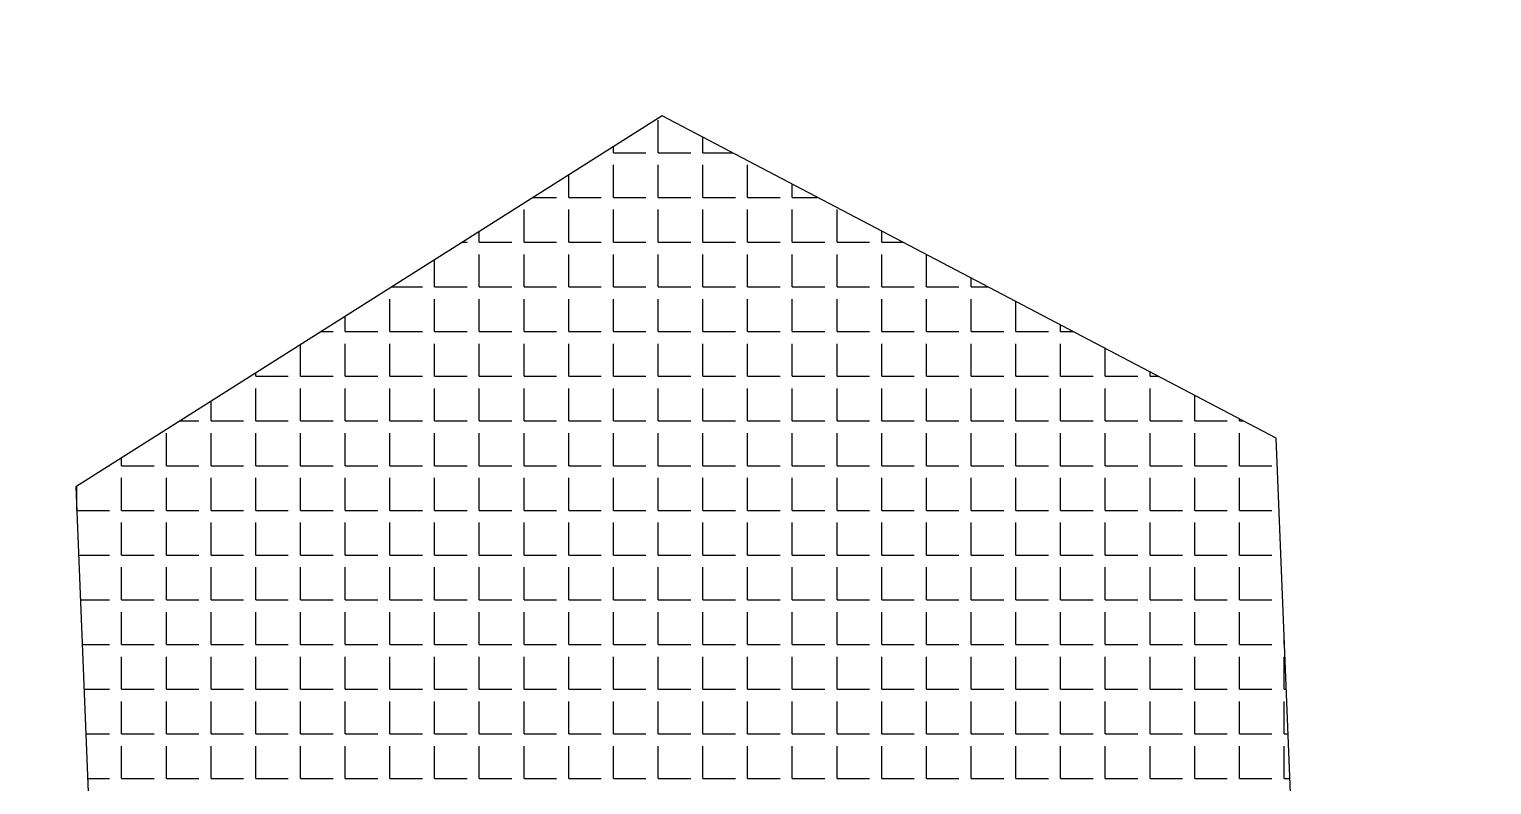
# Model space of a CAD drawing. Extents: x -2750778 to 860276, y -1983468 to 1712338.
# Drawn here: x 1004.9 to 1461.9, y 1297.3 to 1533.4 of the extents above; entities that cross this region are included whole.
import ezdxf

# ---------------------------------------------------------------- set-up
doc = ezdxf.new("R2010")
doc.units = 0
doc.layers.get('0').update_dxf_attribs({"linetype": 'CONTINUOUS'})
doc.layers.get('DEFPOINTS').update_dxf_attribs({"linetype": 'CONTINUOUS'})
doc.layers.add('TAVOLO_2', color=2, linetype='CONTINUOUS')
doc.layers.add('TAVOLO_3', color=4, linetype='CONTINUOUS')
doc.dimstyles.get("Standard").update_dxf_attribs({"dimtxt": 2.5, "dimasz": 2.5, "dimexe": 1.25, "dimexo": 0.625, "dimtad": 1, "dimcen": 2.5, "dimazin": 3, "dimtfac": 1, "dimtmove": 0, "dimatfit": 3})

# ---------------------------------------------------------------- blocks, each defined once
blk = doc.blocks.new('*X17')
at = {"color": 0}
for p, q in [((1201.42, 1494.79), (1201.42, 1504.95)), ((1215.39, 1494.79), (1215.39, 1499.59)), ((1187.45, 1494.79), (1187.45, 1496.68)), ((1187.45, 1494.79), (1197.61, 1494.79)), ((1201.42, 1494.79), (1211.58, 1494.79)), ((1215.39, 1494.79), (1224.53, 1494.79)), ((1187.45, 1480.82), (1187.45, 1490.98)), ((1201.42, 1480.82), (1201.42, 1490.98)), ((1215.39, 1480.82), (1215.39, 1490.98)), ((1229.36, 1480.82), (1229.36, 1490.98)), ((1173.48, 1480.82), (1173.48, 1487.84)), ((1162.37, 1480.82), (1169.67, 1480.82)), ((1173.48, 1480.82), (1183.64, 1480.82)), ((1187.45, 1480.82), (1197.61, 1480.82)), ((1201.42, 1480.82), (1211.58, 1480.82)), ((1215.39, 1480.82), (1225.55, 1480.82)), ((1229.36, 1480.82), (1239.52, 1480.82)), ((1243.33, 1480.82), (1243.33, 1484.93)), ((1243.33, 1480.82), (1251.15, 1480.82)), ((1159.51, 1466.85), (1159.51, 1477.01)), ((1173.48, 1466.85), (1173.48, 1477.01)), ((1187.45, 1466.85), (1187.45, 1477.01)), ((1201.42, 1466.85), (1201.42, 1477.01)), ((1215.39, 1466.85), (1215.39, 1477.01)), ((1229.36, 1466.85), (1229.36, 1477.01)), ((1243.33, 1466.85), (1243.33, 1477.01)), ((1257.3, 1466.85), (1257.3, 1477.01)), ((1140.28, 1466.85), (1141.73, 1466.85)), ((1145.54, 1466.85), (1145.54, 1470.17)), ((1145.54, 1466.85), (1155.7, 1466.85)), ((1159.51, 1466.85), (1169.67, 1466.85)), ((1173.48, 1466.85), (1183.64, 1466.85)), ((1187.45, 1466.85), (1197.61, 1466.85)), ((1201.42, 1466.85), (1211.58, 1466.85)), ((1215.39, 1466.85), (1225.55, 1466.85)), ((1229.36, 1466.85), (1239.52, 1466.85)), ((1243.33, 1466.85), (1253.49, 1466.85)), ((1257.3, 1466.85), (1267.46, 1466.85)), ((1271.27, 1466.85), (1271.27, 1470.26)), ((1271.27, 1466.85), (1277.77, 1466.85)), ((1145.54, 1452.88), (1145.54, 1463.04)), ((1159.51, 1452.88), (1159.51, 1463.04)), ((1173.48, 1452.88), (1173.48, 1463.04)), ((1187.45, 1452.88), (1187.45, 1463.04)), ((1201.42, 1452.88), (1201.42, 1463.04)), ((1215.39, 1452.88), (1215.39, 1463.04)), ((1229.36, 1452.88), (1229.36, 1463.04)), ((1243.33, 1452.88), (1243.33, 1463.04)), ((1257.3, 1452.88), (1257.3, 1463.04)), ((1271.27, 1452.88), (1271.27, 1463.04)), ((1285.24, 1452.88), (1285.24, 1462.93)), ((1131.57, 1452.88), (1131.57, 1461.34)), ((1299.21, 1452.88), (1299.21, 1455.6)), ((1117.6, 1438.91), (1117.6, 1449.07)), ((1118.19, 1452.88), (1127.76, 1452.88)), ((1131.57, 1452.88), (1141.73, 1452.88)), ((1131.57, 1438.91), (1131.57, 1449.07)), ((1145.54, 1452.88), (1155.7, 1452.88)), ((1145.54, 1438.91), (1145.54, 1449.07)), ((1159.51, 1452.88), (1169.67, 1452.88)), ((1159.51, 1438.91), (1159.51, 1449.07)), ((1173.48, 1452.88), (1183.64, 1452.88)), ((1173.48, 1438.91), (1173.48, 1449.07)), ((1187.45, 1452.88), (1197.61, 1452.88)), ((1187.45, 1438.91), (1187.45, 1449.07)), ((1201.42, 1452.88), (1211.58, 1452.88)), ((1201.42, 1438.91), (1201.42, 1449.07)), ((1215.39, 1452.88), (1225.55, 1452.88)), ((1215.39, 1438.91), (1215.39, 1449.07)), ((1229.36, 1452.88), (1239.52, 1452.88)), ((1229.36, 1438.91), (1229.36, 1449.07)), ((1243.33, 1452.88), (1253.49, 1452.88)), ((1243.33, 1438.91), (1243.33, 1449.07)), ((1257.3, 1452.88), (1267.46, 1452.88)), ((1257.3, 1438.91), (1257.3, 1449.07)), ((1271.27, 1452.88), (1281.43, 1452.88)), ((1271.27, 1438.91), (1271.27, 1449.07)), ((1285.24, 1452.88), (1295.4, 1452.88)), ((1285.24, 1438.91), (1285.24, 1449.07)), ((1299.21, 1452.88), (1304.39, 1452.88)), ((1299.21, 1438.91), (1299.21, 1449.07)), ((1313.18, 1438.91), (1313.18, 1448.27)), ((1103.63, 1438.91), (1103.63, 1443.67)), ((1327.15, 1438.91), (1327.15, 1440.93)), ((1089.66, 1424.94), (1089.66, 1434.84)), ((1096.1, 1438.91), (1099.82, 1438.91)), ((1103.63, 1438.91), (1113.79, 1438.91)), ((1103.63, 1424.94), (1103.63, 1435.1)), ((1117.6, 1438.91), (1127.76, 1438.91)), ((1117.6, 1424.94), (1117.6, 1435.1)), ((1131.57, 1438.91), (1141.73, 1438.91)), ((1131.57, 1424.94), (1131.57, 1435.1)), ((1145.54, 1438.91), (1155.7, 1438.91)), ((1145.54, 1424.94), (1145.54, 1435.1)), ((1159.51, 1438.91), (1169.67, 1438.91)), ((1159.51, 1424.94), (1159.51, 1435.1)), ((1173.48, 1438.91), (1183.64, 1438.91)), ((1173.48, 1424.94), (1173.48, 1435.1)), ((1187.45, 1438.91), (1197.61, 1438.91)), ((1187.45, 1424.94), (1187.45, 1435.1)), ((1201.42, 1438.91), (1211.58, 1438.91)), ((1201.42, 1424.94), (1201.42, 1435.1)), ((1215.39, 1438.91), (1225.55, 1438.91)), ((1215.39, 1424.94), (1215.39, 1435.1)), ((1229.36, 1438.91), (1239.52, 1438.91)), ((1229.36, 1424.94), (1229.36, 1435.1)), ((1243.33, 1438.91), (1253.49, 1438.91)), ((1243.33, 1424.94), (1243.33, 1435.1)), ((1257.3, 1438.91), (1267.46, 1438.91)), ((1257.3, 1424.94), (1257.3, 1435.1)), ((1271.27, 1438.91), (1281.43, 1438.91)), ((1271.27, 1424.94), (1271.27, 1435.1)), ((1285.24, 1438.91), (1295.4, 1438.91)), ((1285.24, 1424.94), (1285.24, 1435.1)), ((1299.21, 1438.91), (1309.37, 1438.91)), ((1299.21, 1424.94), (1299.21, 1435.1)), ((1313.18, 1438.91), (1323.34, 1438.91)), ((1313.18, 1424.94), (1313.18, 1435.1)), ((1327.15, 1438.91), (1331.01, 1438.91)), ((1327.15, 1424.94), (1327.15, 1435.1)), ((1341.12, 1424.94), (1341.12, 1433.6)), ((1075.69, 1424.94), (1075.69, 1426)), ((1355.09, 1424.94), (1355.09, 1426.27)), ((1075.69, 1424.94), (1085.85, 1424.94)), ((1075.69, 1410.97), (1075.69, 1421.13)), ((1089.66, 1424.94), (1099.82, 1424.94)), ((1089.66, 1410.97), (1089.66, 1421.13)), ((1103.63, 1424.94), (1113.79, 1424.94)), ((1103.63, 1410.97), (1103.63, 1421.13)), ((1117.6, 1424.94), (1127.76, 1424.94)), ((1117.6, 1410.97), (1117.6, 1421.13)), ((1131.57, 1424.94), (1141.73, 1424.94)), ((1131.57, 1410.97), (1131.57, 1421.13)), ((1145.54, 1424.94), (1155.7, 1424.94)), ((1145.54, 1410.97), (1145.54, 1421.13)), ((1159.51, 1424.94), (1169.67, 1424.94)), ((1159.51, 1410.97), (1159.51, 1421.13)), ((1173.48, 1424.94), (1183.64, 1424.94)), ((1173.48, 1410.97), (1173.48, 1421.13)), ((1187.45, 1424.94), (1197.61, 1424.94)), ((1187.45, 1410.97), (1187.45, 1421.13)), ((1201.42, 1424.94), (1211.58, 1424.94)), ((1201.42, 1410.97), (1201.42, 1421.13)), ((1215.39, 1424.94), (1225.55, 1424.94)), ((1215.39, 1410.97), (1215.39, 1421.13)), ((1229.36, 1424.94), (1239.52, 1424.94)), ((1229.36, 1410.97), (1229.36, 1421.13)), ((1243.33, 1424.94), (1253.49, 1424.94)), ((1243.33, 1410.97), (1243.33, 1421.13)), ((1257.3, 1424.94), (1267.46, 1424.94)), ((1257.3, 1410.97), (1257.3, 1421.13)), ((1271.27, 1424.94), (1281.43, 1424.94)), ((1271.27, 1410.97), (1271.27, 1421.13)), ((1285.24, 1424.94), (1295.4, 1424.94)), ((1285.24, 1410.97), (1285.24, 1421.13)), ((1299.21, 1424.94), (1309.37, 1424.94)), ((1299.21, 1410.97), (1299.21, 1421.13)), ((1313.18, 1424.94), (1323.34, 1424.94)), ((1313.18, 1410.97), (1313.18, 1421.13)), ((1327.15, 1424.94), (1337.31, 1424.94)), ((1327.15, 1410.97), (1327.15, 1421.13)), ((1341.12, 1424.94), (1351.28, 1424.94)), ((1341.12, 1410.97), (1341.12, 1421.13)), ((1355.09, 1424.94), (1357.62, 1424.94)), ((1355.09, 1410.97), (1355.09, 1421.13)), ((1061.72, 1410.97), (1061.72, 1417.17)), ((1369.06, 1410.97), (1369.06, 1418.94)), ((1051.92, 1410.97), (1057.91, 1410.97)), ((1061.72, 1410.97), (1071.88, 1410.97)), ((1075.69, 1410.97), (1085.85, 1410.97)), ((1089.66, 1410.97), (1099.82, 1410.97)), ((1103.63, 1410.97), (1113.79, 1410.97)), ((1117.6, 1410.97), (1127.76, 1410.97)), ((1131.57, 1410.97), (1141.73, 1410.97)), ((1145.54, 1410.97), (1155.7, 1410.97)), ((1159.51, 1410.97), (1169.67, 1410.97)), ((1173.48, 1410.97), (1183.64, 1410.97)), ((1187.45, 1410.97), (1197.61, 1410.97)), ((1201.42, 1410.97), (1211.58, 1410.97)), ((1215.39, 1410.97), (1225.55, 1410.97)), ((1229.36, 1410.97), (1239.52, 1410.97)), ((1243.33, 1410.97), (1253.49, 1410.97)), ((1257.3, 1410.97), (1267.46, 1410.97)), ((1271.27, 1410.97), (1281.43, 1410.97)), ((1285.24, 1410.97), (1295.4, 1410.97)), ((1299.21, 1410.97), (1309.37, 1410.97)), ((1313.18, 1410.97), (1323.34, 1410.97)), ((1327.15, 1410.97), (1337.31, 1410.97)), ((1341.12, 1410.97), (1351.28, 1410.97)), ((1355.09, 1410.97), (1365.25, 1410.97)), ((1369.06, 1410.97), (1379.22, 1410.97)), ((1383.03, 1410.97), (1383.03, 1411.61)), ((1383.03, 1410.97), (1384.24, 1410.97)), ((1047.75, 1397), (1047.75, 1407.16)), ((1061.72, 1397), (1061.72, 1407.16)), ((1075.69, 1397), (1075.69, 1407.16)), ((1089.66, 1397), (1089.66, 1407.16)), ((1103.63, 1397), (1103.63, 1407.16)), ((1117.6, 1397), (1117.6, 1407.16)), ((1131.57, 1397), (1131.57, 1407.16)), ((1145.54, 1397), (1145.54, 1407.16)), ((1159.51, 1397), (1159.51, 1407.16)), ((1173.48, 1397), (1173.48, 1407.16)), ((1187.45, 1397), (1187.45, 1407.16)), ((1201.42, 1397), (1201.42, 1407.16)), ((1215.39, 1397), (1215.39, 1407.16)), ((1229.36, 1397), (1229.36, 1407.16)), ((1243.33, 1397), (1243.33, 1407.16)), ((1257.3, 1397), (1257.3, 1407.16)), ((1271.27, 1397), (1271.27, 1407.16)), ((1285.24, 1397), (1285.24, 1407.16)), ((1299.21, 1397), (1299.21, 1407.16)), ((1313.18, 1397), (1313.18, 1407.16)), ((1327.15, 1397), (1327.15, 1407.16)), ((1341.12, 1397), (1341.12, 1407.16)), ((1355.09, 1397), (1355.09, 1407.16)), ((1369.06, 1397), (1369.06, 1407.16)), ((1383.03, 1397), (1383.03, 1407.16)), ((1033.78, 1397), (1033.78, 1399.5)), ((1029.82, 1397), (1029.97, 1397)), ((1033.78, 1397), (1043.94, 1397)), ((1047.75, 1397), (1057.91, 1397)), ((1061.72, 1397), (1071.88, 1397)), ((1075.69, 1397), (1085.85, 1397)), ((1089.66, 1397), (1099.82, 1397)), ((1103.63, 1397), (1113.79, 1397)), ((1117.6, 1397), (1127.76, 1397)), ((1131.57, 1397), (1141.73, 1397)), ((1145.54, 1397), (1155.7, 1397)), ((1159.51, 1397), (1169.67, 1397)), ((1173.48, 1397), (1183.64, 1397)), ((1187.45, 1397), (1197.61, 1397)), ((1201.42, 1397), (1211.58, 1397)), ((1215.39, 1397), (1225.55, 1397)), ((1229.36, 1397), (1239.52, 1397)), ((1243.33, 1397), (1253.49, 1397)), ((1257.3, 1397), (1267.46, 1397)), ((1271.27, 1397), (1281.43, 1397)), ((1285.24, 1397), (1295.4, 1397)), ((1299.21, 1397), (1309.37, 1397)), ((1313.18, 1397), (1323.34, 1397)), ((1327.15, 1397), (1337.31, 1397)), ((1341.12, 1397), (1351.28, 1397)), ((1355.09, 1397), (1365.25, 1397)), ((1369.06, 1397), (1379.22, 1397)), ((1383.03, 1397), (1393.19, 1397)), ((1019.81, 1383.03), (1019.81, 1390.67)), ((1033.78, 1383.03), (1033.78, 1393.19)), ((1047.75, 1383.03), (1047.75, 1393.19)), ((1061.72, 1383.03), (1061.72, 1393.19)), ((1075.69, 1383.03), (1075.69, 1393.19)), ((1089.66, 1383.03), (1089.66, 1393.19)), ((1103.63, 1383.03), (1103.63, 1393.19)), ((1117.6, 1383.03), (1117.6, 1393.19)), ((1131.57, 1383.03), (1131.57, 1393.19)), ((1145.54, 1383.03), (1145.54, 1393.19)), ((1159.51, 1383.03), (1159.51, 1393.19)), ((1173.48, 1383.03), (1173.48, 1393.19)), ((1187.45, 1383.03), (1187.45, 1393.19)), ((1201.42, 1383.03), (1201.42, 1393.19)), ((1215.39, 1383.03), (1215.39, 1393.19)), ((1229.36, 1383.03), (1229.36, 1393.19)), ((1243.33, 1383.03), (1243.33, 1393.19)), ((1257.3, 1383.03), (1257.3, 1393.19)), ((1271.27, 1383.03), (1271.27, 1393.19)), ((1285.24, 1383.03), (1285.24, 1393.19)), ((1299.21, 1383.03), (1299.21, 1393.19)), ((1313.18, 1383.03), (1313.18, 1393.19)), ((1327.15, 1383.03), (1327.15, 1393.19)), ((1341.12, 1383.03), (1341.12, 1393.19)), ((1355.09, 1383.03), (1355.09, 1393.19)), ((1369.06, 1383.03), (1369.06, 1393.19)), ((1383.03, 1383.03), (1383.03, 1393.19)), ((1019.81, 1383.03), (1029.97, 1383.03)), ((1033.78, 1383.03), (1043.94, 1383.03)), ((1047.75, 1383.03), (1057.91, 1383.03)), ((1061.72, 1383.03), (1071.88, 1383.03)), ((1075.69, 1383.03), (1085.85, 1383.03)), ((1089.66, 1383.03), (1099.82, 1383.03)), ((1103.63, 1383.03), (1113.79, 1383.03)), ((1117.6, 1383.03), (1127.76, 1383.03)), ((1131.57, 1383.03), (1141.73, 1383.03)), ((1145.54, 1383.03), (1155.7, 1383.03)), ((1159.51, 1383.03), (1169.67, 1383.03)), ((1173.48, 1383.03), (1183.64, 1383.03)), ((1187.45, 1383.03), (1197.61, 1383.03)), ((1201.42, 1383.03), (1211.58, 1383.03)), ((1215.39, 1383.03), (1225.55, 1383.03)), ((1229.36, 1383.03), (1239.52, 1383.03)), ((1243.33, 1383.03), (1253.49, 1383.03)), ((1257.3, 1383.03), (1267.46, 1383.03)), ((1271.27, 1383.03), (1281.43, 1383.03)), ((1285.24, 1383.03), (1295.4, 1383.03)), ((1299.21, 1383.03), (1309.37, 1383.03)), ((1313.18, 1383.03), (1323.34, 1383.03)), ((1327.15, 1383.03), (1337.31, 1383.03)), ((1341.12, 1383.03), (1351.28, 1383.03)), ((1355.09, 1383.03), (1365.25, 1383.03)), ((1369.06, 1383.03), (1379.22, 1383.03)), ((1383.03, 1383.03), (1393.19, 1383.03)), ((1033.78, 1369.06), (1033.78, 1379.22)), ((1047.75, 1369.06), (1047.75, 1379.22)), ((1061.72, 1369.06), (1061.72, 1379.22)), ((1075.69, 1369.06), (1075.69, 1379.22)), ((1089.66, 1369.06), (1089.66, 1379.22)), ((1103.63, 1369.06), (1103.63, 1379.22)), ((1117.6, 1369.06), (1117.6, 1379.22)), ((1131.57, 1369.06), (1131.57, 1379.22)), ((1145.54, 1369.06), (1145.54, 1379.22)), ((1159.51, 1369.06), (1159.51, 1379.22)), ((1173.48, 1369.06), (1173.48, 1379.22)), ((1187.45, 1369.06), (1187.45, 1379.22)), ((1201.42, 1369.06), (1201.42, 1379.22)), ((1215.39, 1369.06), (1215.39, 1379.22)), ((1229.36, 1369.06), (1229.36, 1379.22)), ((1243.33, 1369.06), (1243.33, 1379.22)), ((1257.3, 1369.06), (1257.3, 1379.22)), ((1271.27, 1369.06), (1271.27, 1379.22)), ((1285.24, 1369.06), (1285.24, 1379.22)), ((1299.21, 1369.06), (1299.21, 1379.22)), ((1313.18, 1369.06), (1313.18, 1379.22)), ((1327.15, 1369.06), (1327.15, 1379.22)), ((1341.12, 1369.06), (1341.12, 1379.22)), ((1355.09, 1369.06), (1355.09, 1379.22)), ((1369.06, 1369.06), (1369.06, 1379.22)), ((1383.03, 1369.06), (1383.03, 1379.22)), ((1020.32, 1369.06), (1029.97, 1369.06)), ((1033.78, 1369.06), (1043.94, 1369.06)), ((1047.75, 1369.06), (1057.91, 1369.06)), ((1061.72, 1369.06), (1071.88, 1369.06)), ((1075.69, 1369.06), (1085.85, 1369.06)), ((1089.66, 1369.06), (1099.82, 1369.06)), ((1103.63, 1369.06), (1113.79, 1369.06)), ((1117.6, 1369.06), (1127.76, 1369.06)), ((1131.57, 1369.06), (1141.73, 1369.06)), ((1145.54, 1369.06), (1155.7, 1369.06)), ((1159.51, 1369.06), (1169.67, 1369.06)), ((1173.48, 1369.06), (1183.64, 1369.06)), ((1187.45, 1369.06), (1197.61, 1369.06)), ((1201.42, 1369.06), (1211.58, 1369.06)), ((1215.39, 1369.06), (1225.55, 1369.06)), ((1229.36, 1369.06), (1239.52, 1369.06)), ((1243.33, 1369.06), (1253.49, 1369.06)), ((1257.3, 1369.06), (1267.46, 1369.06)), ((1271.27, 1369.06), (1281.43, 1369.06)), ((1285.24, 1369.06), (1295.4, 1369.06)), ((1299.21, 1369.06), (1309.37, 1369.06)), ((1313.18, 1369.06), (1323.34, 1369.06)), ((1327.15, 1369.06), (1337.31, 1369.06)), ((1341.12, 1369.06), (1351.28, 1369.06)), ((1355.09, 1369.06), (1365.25, 1369.06)), ((1369.06, 1369.06), (1379.22, 1369.06)), ((1383.03, 1369.06), (1393.19, 1369.06)), ((1033.78, 1355.09), (1033.78, 1365.25)), ((1047.75, 1355.09), (1047.75, 1365.25)), ((1061.72, 1355.09), (1061.72, 1365.25)), ((1075.69, 1355.09), (1075.69, 1365.25)), ((1089.66, 1355.09), (1089.66, 1365.25)), ((1103.63, 1355.09), (1103.63, 1365.25)), ((1117.6, 1355.09), (1117.6, 1365.25)), ((1131.57, 1355.09), (1131.57, 1365.25)), ((1145.54, 1355.09), (1145.54, 1365.25)), ((1159.51, 1355.09), (1159.51, 1365.25)), ((1173.48, 1355.09), (1173.48, 1365.25)), ((1187.45, 1355.09), (1187.45, 1365.25)), ((1201.42, 1355.09), (1201.42, 1365.25)), ((1215.39, 1355.09), (1215.39, 1365.25)), ((1229.36, 1355.09), (1229.36, 1365.25)), ((1243.33, 1355.09), (1243.33, 1365.25)), ((1257.3, 1355.09), (1257.3, 1365.25)), ((1271.27, 1355.09), (1271.27, 1365.25)), ((1285.24, 1355.09), (1285.24, 1365.25)), ((1299.21, 1355.09), (1299.21, 1365.25)), ((1313.18, 1355.09), (1313.18, 1365.25)), ((1327.15, 1355.09), (1327.15, 1365.25)), ((1341.12, 1355.09), (1341.12, 1365.25)), ((1355.09, 1355.09), (1355.09, 1365.25)), ((1369.06, 1355.09), (1369.06, 1365.25)), ((1383.03, 1355.09), (1383.03, 1365.25)), ((1020.89, 1355.09), (1029.97, 1355.09)), ((1033.78, 1355.09), (1043.94, 1355.09)), ((1047.75, 1355.09), (1057.91, 1355.09)), ((1061.72, 1355.09), (1071.88, 1355.09)), ((1075.69, 1355.09), (1085.85, 1355.09)), ((1089.66, 1355.09), (1099.82, 1355.09)), ((1103.63, 1355.09), (1113.79, 1355.09)), ((1117.6, 1355.09), (1127.76, 1355.09)), ((1131.57, 1355.09), (1141.73, 1355.09)), ((1145.54, 1355.09), (1155.7, 1355.09)), ((1159.51, 1355.09), (1169.67, 1355.09)), ((1173.48, 1355.09), (1183.64, 1355.09)), ((1187.45, 1355.09), (1197.61, 1355.09)), ((1201.42, 1355.09), (1211.58, 1355.09)), ((1215.39, 1355.09), (1225.55, 1355.09)), ((1229.36, 1355.09), (1239.52, 1355.09)), ((1243.33, 1355.09), (1253.49, 1355.09)), ((1257.3, 1355.09), (1267.46, 1355.09)), ((1271.27, 1355.09), (1281.43, 1355.09)), ((1285.24, 1355.09), (1295.4, 1355.09)), ((1299.21, 1355.09), (1309.37, 1355.09)), ((1313.18, 1355.09), (1323.34, 1355.09)), ((1327.15, 1355.09), (1337.31, 1355.09)), ((1341.12, 1355.09), (1351.28, 1355.09)), ((1355.09, 1355.09), (1365.25, 1355.09)), ((1369.06, 1355.09), (1379.22, 1355.09)), ((1383.03, 1355.09), (1393.19, 1355.09)), ((1033.78, 1341.12), (1033.78, 1351.28)), ((1047.75, 1341.12), (1047.75, 1351.28)), ((1061.72, 1341.12), (1061.72, 1351.28)), ((1075.69, 1341.12), (1075.69, 1351.28)), ((1089.66, 1341.12), (1089.66, 1351.28)), ((1103.63, 1341.12), (1103.63, 1351.28)), ((1117.6, 1341.12), (1117.6, 1351.28)), ((1131.57, 1341.12), (1131.57, 1351.28)), ((1145.54, 1341.12), (1145.54, 1351.28)), ((1159.51, 1341.12), (1159.51, 1351.28)), ((1173.48, 1341.12), (1173.48, 1351.28)), ((1187.45, 1341.12), (1187.45, 1351.28)), ((1201.42, 1341.12), (1201.42, 1351.28)), ((1215.39, 1341.12), (1215.39, 1351.28)), ((1229.36, 1341.12), (1229.36, 1351.28)), ((1243.33, 1341.12), (1243.33, 1351.28)), ((1257.3, 1341.12), (1257.3, 1351.28)), ((1271.27, 1341.12), (1271.27, 1351.28)), ((1285.24, 1341.12), (1285.24, 1351.28)), ((1299.21, 1341.12), (1299.21, 1351.28)), ((1313.18, 1341.12), (1313.18, 1351.28)), ((1327.15, 1341.12), (1327.15, 1351.28)), ((1341.12, 1341.12), (1341.12, 1351.28)), ((1355.09, 1341.12), (1355.09, 1351.28)), ((1369.06, 1341.12), (1369.06, 1351.28)), ((1383.03, 1341.12), (1383.03, 1351.28)), ((1397, 1341.12), (1397, 1344.61)), ((1021.45, 1341.12), (1029.97, 1341.12)), ((1033.78, 1341.12), (1043.94, 1341.12)), ((1047.75, 1341.12), (1057.91, 1341.12)), ((1061.72, 1341.12), (1071.88, 1341.12)), ((1075.69, 1341.12), (1085.85, 1341.12)), ((1089.66, 1341.12), (1099.82, 1341.12)), ((1103.63, 1341.12), (1113.79, 1341.12)), ((1117.6, 1341.12), (1127.76, 1341.12)), ((1131.57, 1341.12), (1141.73, 1341.12)), ((1145.54, 1341.12), (1155.7, 1341.12)), ((1159.51, 1341.12), (1169.67, 1341.12)), ((1173.48, 1341.12), (1183.64, 1341.12)), ((1187.45, 1341.12), (1197.61, 1341.12)), ((1201.42, 1341.12), (1211.58, 1341.12)), ((1215.39, 1341.12), (1225.55, 1341.12)), ((1229.36, 1341.12), (1239.52, 1341.12)), ((1243.33, 1341.12), (1253.49, 1341.12)), ((1257.3, 1341.12), (1267.46, 1341.12)), ((1271.27, 1341.12), (1281.43, 1341.12)), ((1285.24, 1341.12), (1295.4, 1341.12)), ((1299.21, 1341.12), (1309.37, 1341.12)), ((1313.18, 1341.12), (1323.34, 1341.12)), ((1327.15, 1341.12), (1337.31, 1341.12)), ((1341.12, 1341.12), (1351.28, 1341.12)), ((1355.09, 1341.12), (1365.25, 1341.12)), ((1369.06, 1341.12), (1379.22, 1341.12)), ((1383.03, 1341.12), (1393.19, 1341.12)), ((1397, 1341.12), (1397.14, 1341.12)), ((1033.78, 1327.15), (1033.78, 1337.31)), ((1047.75, 1327.15), (1047.75, 1337.31)), ((1061.72, 1327.15), (1061.72, 1337.31)), ((1075.69, 1327.15), (1075.69, 1337.31)), ((1089.66, 1327.15), (1089.66, 1337.31)), ((1103.63, 1327.15), (1103.63, 1337.31)), ((1117.6, 1327.15), (1117.6, 1337.31)), ((1131.57, 1327.15), (1131.57, 1337.31)), ((1145.54, 1327.15), (1145.54, 1337.31)), ((1159.51, 1327.15), (1159.51, 1337.31)), ((1173.48, 1327.15), (1173.48, 1337.31)), ((1187.45, 1327.15), (1187.45, 1337.31)), ((1201.42, 1327.15), (1201.42, 1337.31)), ((1215.39, 1327.15), (1215.39, 1337.31)), ((1229.36, 1327.15), (1229.36, 1337.31)), ((1243.33, 1327.15), (1243.33, 1337.31)), ((1257.3, 1327.15), (1257.3, 1337.31)), ((1271.27, 1327.15), (1271.27, 1337.31)), ((1285.24, 1327.15), (1285.24, 1337.31)), ((1299.21, 1327.15), (1299.21, 1337.31)), ((1313.18, 1327.15), (1313.18, 1337.31)), ((1327.15, 1327.15), (1327.15, 1337.31)), ((1341.12, 1327.15), (1341.12, 1337.31)), ((1355.09, 1327.15), (1355.09, 1337.31)), ((1369.06, 1327.15), (1369.06, 1337.31)), ((1383.03, 1327.15), (1383.03, 1337.31)), ((1397, 1327.15), (1397, 1337.31)), ((1022.01, 1327.15), (1029.97, 1327.15)), ((1033.78, 1327.15), (1043.94, 1327.15)), ((1047.75, 1327.15), (1057.91, 1327.15)), ((1061.72, 1327.15), (1071.88, 1327.15)), ((1075.69, 1327.15), (1085.85, 1327.15)), ((1089.66, 1327.15), (1099.82, 1327.15)), ((1103.63, 1327.15), (1113.79, 1327.15)), ((1117.6, 1327.15), (1127.76, 1327.15)), ((1131.57, 1327.15), (1141.73, 1327.15)), ((1145.54, 1327.15), (1155.7, 1327.15)), ((1159.51, 1327.15), (1169.67, 1327.15)), ((1173.48, 1327.15), (1183.64, 1327.15)), ((1187.45, 1327.15), (1197.61, 1327.15)), ((1201.42, 1327.15), (1211.58, 1327.15)), ((1215.39, 1327.15), (1225.55, 1327.15)), ((1229.36, 1327.15), (1239.52, 1327.15)), ((1243.33, 1327.15), (1253.49, 1327.15)), ((1257.3, 1327.15), (1267.46, 1327.15)), ((1271.27, 1327.15), (1281.43, 1327.15)), ((1285.24, 1327.15), (1295.4, 1327.15)), ((1299.21, 1327.15), (1309.37, 1327.15)), ((1313.18, 1327.15), (1323.34, 1327.15)), ((1327.15, 1327.15), (1337.31, 1327.15)), ((1341.12, 1327.15), (1351.28, 1327.15)), ((1355.09, 1327.15), (1365.25, 1327.15)), ((1369.06, 1327.15), (1379.22, 1327.15)), ((1383.03, 1327.15), (1393.19, 1327.15)), ((1397, 1327.15), (1397.7, 1327.15)), ((1033.78, 1313.18), (1033.78, 1323.34)), ((1047.75, 1313.18), (1047.75, 1323.34)), ((1061.72, 1313.18), (1061.72, 1323.34)), ((1075.69, 1313.18), (1075.69, 1323.34)), ((1089.66, 1313.18), (1089.66, 1323.34)), ((1103.63, 1313.18), (1103.63, 1323.34)), ((1117.6, 1313.18), (1117.6, 1323.34)), ((1131.57, 1313.18), (1131.57, 1323.34)), ((1145.54, 1313.18), (1145.54, 1323.34)), ((1159.51, 1313.18), (1159.51, 1323.34)), ((1173.48, 1313.18), (1173.48, 1323.34)), ((1187.45, 1313.18), (1187.45, 1323.34)), ((1201.42, 1313.18), (1201.42, 1323.34)), ((1215.39, 1313.18), (1215.39, 1323.34)), ((1229.36, 1313.18), (1229.36, 1323.34)), ((1243.33, 1313.18), (1243.33, 1323.34)), ((1257.3, 1313.18), (1257.3, 1323.34)), ((1271.27, 1313.18), (1271.27, 1323.34)), ((1285.24, 1313.18), (1285.24, 1323.34)), ((1299.21, 1313.18), (1299.21, 1323.34)), ((1313.18, 1313.18), (1313.18, 1323.34)), ((1327.15, 1313.18), (1327.15, 1323.34)), ((1341.12, 1313.18), (1341.12, 1323.34)), ((1355.09, 1313.18), (1355.09, 1323.34)), ((1369.06, 1313.18), (1369.06, 1323.34)), ((1383.03, 1313.18), (1383.03, 1323.34)), ((1397, 1313.18), (1397, 1323.34)), ((1022.57, 1313.18), (1029.97, 1313.18)), ((1033.78, 1313.18), (1043.94, 1313.18)), ((1047.75, 1313.18), (1057.91, 1313.18)), ((1061.72, 1313.18), (1071.88, 1313.18)), ((1075.69, 1313.18), (1085.85, 1313.18)), ((1089.66, 1313.18), (1099.82, 1313.18)), ((1103.63, 1313.18), (1113.79, 1313.18)), ((1117.6, 1313.18), (1127.76, 1313.18)), ((1131.57, 1313.18), (1141.73, 1313.18)), ((1145.54, 1313.18), (1155.7, 1313.18)), ((1159.51, 1313.18), (1169.67, 1313.18)), ((1173.48, 1313.18), (1183.64, 1313.18)), ((1187.45, 1313.18), (1197.61, 1313.18)), ((1201.42, 1313.18), (1211.58, 1313.18)), ((1215.39, 1313.18), (1225.55, 1313.18)), ((1229.36, 1313.18), (1239.52, 1313.18)), ((1243.33, 1313.18), (1253.49, 1313.18)), ((1257.3, 1313.18), (1267.46, 1313.18)), ((1271.27, 1313.18), (1281.43, 1313.18)), ((1285.24, 1313.18), (1295.4, 1313.18)), ((1299.21, 1313.18), (1309.37, 1313.18)), ((1313.18, 1313.18), (1323.34, 1313.18)), ((1327.15, 1313.18), (1337.31, 1313.18)), ((1341.12, 1313.18), (1351.28, 1313.18)), ((1355.09, 1313.18), (1365.25, 1313.18)), ((1369.06, 1313.18), (1379.22, 1313.18)), ((1383.03, 1313.18), (1393.19, 1313.18)), ((1397, 1313.18), (1398.27, 1313.18)), ((1033.78, 1299.21), (1033.78, 1309.37)), ((1047.75, 1299.21), (1047.75, 1309.37)), ((1061.72, 1299.21), (1061.72, 1309.37)), ((1075.69, 1299.21), (1075.69, 1309.37)), ((1089.66, 1299.21), (1089.66, 1309.37)), ((1103.63, 1299.21), (1103.63, 1309.37)), ((1117.6, 1299.21), (1117.6, 1309.37)), ((1131.57, 1299.21), (1131.57, 1309.37)), ((1145.54, 1299.21), (1145.54, 1309.37)), ((1159.51, 1299.21), (1159.51, 1309.37)), ((1173.48, 1299.21), (1173.48, 1309.37)), ((1187.45, 1299.21), (1187.45, 1309.37)), ((1201.42, 1299.21), (1201.42, 1309.37)), ((1215.39, 1299.21), (1215.39, 1309.37)), ((1229.36, 1299.21), (1229.36, 1309.37)), ((1243.33, 1299.21), (1243.33, 1309.37)), ((1257.3, 1299.21), (1257.3, 1309.37)), ((1271.27, 1299.21), (1271.27, 1309.37)), ((1285.24, 1299.21), (1285.24, 1309.37)), ((1299.21, 1299.21), (1299.21, 1309.37)), ((1313.18, 1299.21), (1313.18, 1309.37)), ((1327.15, 1299.21), (1327.15, 1309.37)), ((1341.12, 1299.21), (1341.12, 1309.37)), ((1355.09, 1299.21), (1355.09, 1309.37)), ((1369.06, 1299.21), (1369.06, 1309.37)), ((1383.03, 1299.21), (1383.03, 1309.37)), ((1397, 1299.21), (1397, 1309.37)), ((1023.14, 1299.21), (1029.97, 1299.21)), ((1033.78, 1299.21), (1043.94, 1299.21)), ((1047.75, 1299.21), (1057.91, 1299.21)), ((1061.72, 1299.21), (1071.88, 1299.21)), ((1075.69, 1299.21), (1085.85, 1299.21)), ((1089.66, 1299.21), (1099.82, 1299.21)), ((1103.63, 1299.21), (1113.79, 1299.21)), ((1117.6, 1299.21), (1127.76, 1299.21)), ((1131.57, 1299.21), (1141.73, 1299.21)), ((1145.54, 1299.21), (1155.7, 1299.21)), ((1159.51, 1299.21), (1169.67, 1299.21)), ((1173.48, 1299.21), (1183.64, 1299.21)), ((1187.45, 1299.21), (1197.61, 1299.21)), ((1201.42, 1299.21), (1211.58, 1299.21)), ((1215.39, 1299.21), (1225.55, 1299.21)), ((1229.36, 1299.21), (1239.52, 1299.21)), ((1243.33, 1299.21), (1253.49, 1299.21)), ((1257.3, 1299.21), (1267.46, 1299.21)), ((1271.27, 1299.21), (1281.43, 1299.21)), ((1285.24, 1299.21), (1295.4, 1299.21)), ((1299.21, 1299.21), (1309.37, 1299.21)), ((1313.18, 1299.21), (1323.34, 1299.21)), ((1327.15, 1299.21), (1337.31, 1299.21)), ((1341.12, 1299.21), (1351.28, 1299.21)), ((1355.09, 1299.21), (1365.25, 1299.21)), ((1369.06, 1299.21), (1379.22, 1299.21)), ((1383.03, 1299.21), (1393.19, 1299.21)), ((1397, 1299.21), (1398.83, 1299.21))]:
    blk.add_line(p, q, dxfattribs=at)
blk = doc.blocks.new('*U23')
at = {"layer": 'TAVOLO_3', "color": 0}
blk.add_text('4177,65', height=2.5, dxfattribs=at).set_placement((4398.62, 4178.69))
blk = doc.blocks.new('*D6')
at = {"layer": 'DEFPOINTS', "color": 0}
for p in [(3869.53, 4177.65), (4398, 4177.65), (0, 0)]:
    blk.add_point(p, dxfattribs=at)
at = {"layer": 'TAVOLO_3', "color": 0}
blk.add_line((3870.16, 4177.65), (4413.2, 4177.65), dxfattribs=at)
at = {"layer": 'TAVOLO_3'}
blk.add_blockref('*U23', (0, 0), dxfattribs=at)
blk = doc.blocks.new('*U24')
at = {"layer": 'TAVOLO_3', "color": 0}
blk.add_text('4630,52', height=2.5, rotation=90, dxfattribs=at).set_placement((4819.72, 4183.15))
blk = doc.blocks.new('*D7')
at = {"layer": 'DEFPOINTS', "color": 0}
for p in [(4630.52, 4515.68), (4820.77, 4198.78), (0, 0)]:
    blk.add_point(p, dxfattribs=at)
at = {"layer": 'TAVOLO_3', "color": 0}
for p, q in [((4630.52, 4515.05), (4630.52, 4208.78)), ((4630.52, 4208.78), (4820.77, 4203.78)), ((4820.77, 4203.78), (4820.77, 4183.15))]:
    blk.add_line(p, q, dxfattribs=at)
at = {"layer": 'TAVOLO_3'}
blk.add_blockref('*U24', (0, 0), dxfattribs=at)

msp = doc.modelspace()

# ---------------------------------------------------------------- linework, layer by layer
at = {"layer": 'TAVOLO_2'}
msp.add_arc((1061.049, 1142.37), 830.639, 264.922533, 117.29589, dxfattribs=at)
at = {"layer": 'TAVOLO_3'}
msp.add_lwpolyline([(1403.271, 1189.009), (1394.543, 1405.564), (1202.638, 1506.282), (1019.461, 1390.446), (1028.189, 1173.892), (1220.094, 1073.174)], close=True, dxfattribs=at)

# ---------------------------------------------------------------- block references
at = {"layer": 'TAVOLO_3', "linetype": 'CONTINUOUS'}
msp.add_blockref('*X17', (0, 0), dxfattribs=at)

# ---------------------------------------------------------------- dimensions: what is measured, and where the dimension line sits
at = {"layer": 'TAVOLO_3'}
for feature_location, offset, dtype, picture, middle in [((4630.519, 4515.679), (190.246, -316.902), 1, '*D7', (4818.682, 4190.652)), ((3869.534, 4177.65), (528.462, 0), 0, '*D6', (4405.913, 4179.733))]:
    dim = msp.add_ordinate_dim(feature_location=feature_location, offset=offset, dtype=dtype, origin=(0, 0), dimstyle='Standard', dxfattribs=at)
    dim.commit()
    dim.dimension.update_dxf_attribs({"geometry": picture, "text_midpoint": middle})

doc.saveas('drawing.dxf')
